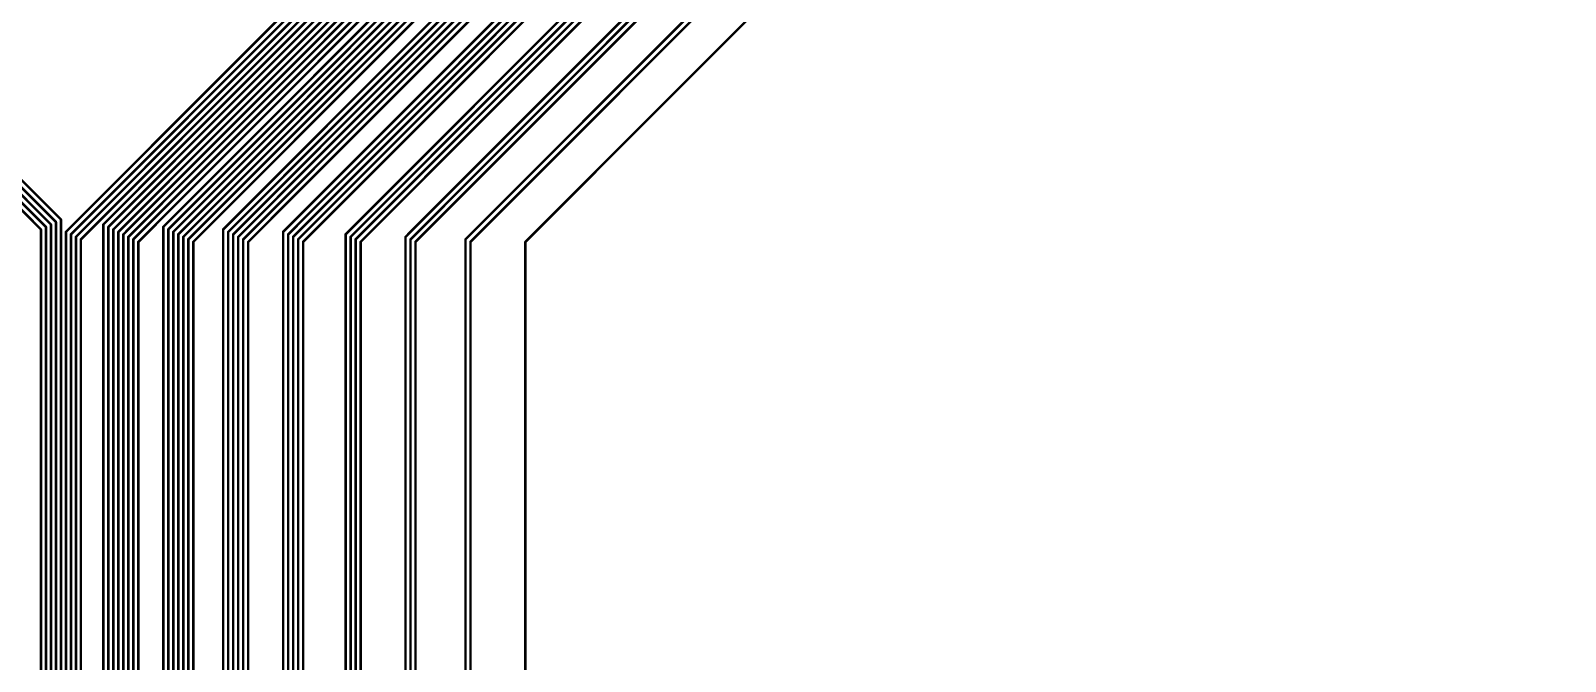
# Model space of a CAD drawing. Header units: inches. Extents: x 0 to 565, y 0 to 565.
# Drawn here: x 282.43 to 313.16, y 302.72 to 315.34 of the extents above; entities that cross this region are included whole.
import ezdxf

# ---------------------------------------------------------------- set-up
doc = ezdxf.new("R2010")
doc.units = ezdxf.units.IN

msp = doc.modelspace()

# ---------------------------------------------------------------- linework, layer by layer
at = {"const_width": 0.05}
for points in [[(292.339, 311.111), (531.389, 550.161)], [(291.239, 311.111), (525.139, 545.011)], [(291.139, 311.161), (518.889, 538.911)], [(290.139, 311.111), (512.639, 533.611)], [(290.039, 311.161), (506.389, 527.511)], [(289.939, 311.211), (500.139, 521.411)], [(289.039, 311.111), (493.889, 515.961)], [(288.939, 311.161), (487.639, 509.861)], [(288.839, 311.211), (481.389, 503.761)], [(288.739, 311.261), (475.139, 497.661)], [(287.889, 311.111), (468.889, 492.111)], [(287.789, 311.161), (462.639, 486.011)], [(287.689, 311.211), (456.389, 479.911)], [(287.589, 311.261), (450.139, 473.811)], [(287.489, 311.311), (443.889, 467.711)], [(286.789, 311.111), (437.639, 461.961)], [(286.689, 311.161), (431.389, 455.861)], [(286.589, 311.211), (425.139, 449.761)], [(286.489, 311.261), (418.889, 443.661)], [(286.389, 311.311), (412.639, 437.561)], [(286.289, 311.361), (406.389, 431.461)], [(285.689, 311.111), (400.139, 425.561)], [(285.589, 311.161), (393.889, 419.461)], [(285.489, 311.211), (387.639, 413.361)], [(285.389, 311.261), (381.389, 407.261)], [(285.289, 311.311), (375.139, 401.161)], [(285.189, 311.361), (368.889, 395.061)], [(285.089, 311.411), (362.639, 388.961)], [(284.589, 311.111), (356.389, 382.911)], [(284.489, 311.161), (350.139, 376.811)], [(284.389, 311.211), (343.889, 370.711)], [(284.289, 311.261), (337.639, 364.611)], [(284.189, 311.311), (331.389, 358.511)], [(284.089, 311.361), (325.139, 352.411)], [(283.989, 311.411), (318.889, 346.311)], [(283.889, 311.461), (312.639, 340.211)], [(256.389, 337.611), (282.639, 311.361)], [(283.439, 311.161), (306.389, 334.111)], [(262.639, 331.511), (282.739, 311.411)], [(283.339, 311.211), (300.139, 328.011)], [(268.889, 325.411), (282.839, 311.461)], [(283.239, 311.261), (293.889, 321.911)], [(275.139, 319.311), (282.939, 311.511)], [(283.139, 311.311), (287.639, 315.811)], [(281.389, 313.211), (283.039, 311.561)], [(282.639, 292.639), (282.639, 311.361)], [(282.739, 291.628), (282.739, 311.411)], [(282.839, 290.617), (282.839, 311.461)], [(282.939, 289.606), (282.939, 311.511)], [(283.039, 288.594), (283.039, 311.561)], [(283.139, 287.583), (283.139, 311.311)], [(283.239, 286.572), (283.239, 311.261)], [(283.889, 292.778), (283.889, 311.461)], [(283.989, 291.767), (283.989, 311.411)], [(284.089, 290.756), (284.089, 311.361)], [(284.189, 289.744), (284.189, 311.311)], [(284.289, 288.733), (284.289, 311.261)], [(285.089, 292.867), (285.089, 311.411)], [(285.189, 291.856), (285.189, 311.361)], [(285.289, 290.844), (285.289, 311.311)], [(285.389, 289.833), (285.389, 311.261)], [(286.289, 292.956), (286.289, 311.361)], [(286.389, 291.944), (286.389, 311.311)], [(286.489, 290.933), (286.489, 311.261)], [(287.489, 293.044), (287.489, 311.311)], [(287.589, 292.033), (287.589, 311.261)], [(288.739, 293.183), (288.739, 311.261)], [(283.339, 285.561), (283.339, 311.211)], [(283.439, 284.55), (283.439, 311.161)], [(284.389, 287.722), (284.389, 311.211)], [(284.489, 286.711), (284.489, 311.161)], [(284.589, 285.7), (284.589, 311.111)], [(285.489, 288.822), (285.489, 311.211)], [(285.589, 287.811), (285.589, 311.161)], [(285.689, 286.8), (285.689, 311.111)], [(286.589, 289.922), (286.589, 311.211)], [(286.689, 288.911), (286.689, 311.161)], [(286.789, 287.9), (286.789, 311.111)], [(287.689, 291.022), (287.689, 311.211)], [(287.789, 290.011), (287.789, 311.161)], [(287.889, 289), (287.889, 311.111)], [(288.839, 292.172), (288.839, 311.211)], [(288.939, 291.161), (288.939, 311.161)], [(289.039, 290.15), (289.039, 311.111)], [(289.939, 293.272), (289.939, 311.211)], [(290.039, 292.261), (290.039, 311.161)], [(290.139, 291.25), (290.139, 311.111)], [(291.139, 293.361), (291.139, 311.161)], [(291.239, 292.35), (291.239, 311.111)], [(292.339, 293.461), (292.339, 311.111)]]:
    msp.add_lwpolyline(points, dxfattribs=at)
at = {"const_width": 0.025}
for points in [[(282.626, 311.361, 1), (282.651, 311.361, 1)], [(282.626, 311.361, 1), (282.651, 311.361, 1)], [(282.726, 311.411, 1), (282.751, 311.411, 1)], [(282.726, 311.411, 1), (282.751, 311.411, 1)], [(282.826, 311.461, 1), (282.851, 311.461, 1)], [(282.826, 311.461, 1), (282.851, 311.461, 1)], [(282.926, 311.511, 1), (282.951, 311.511, 1)], [(282.926, 311.511, 1), (282.951, 311.511, 1)], [(283.026, 311.561, 1), (283.051, 311.561, 1)], [(283.026, 311.561, 1), (283.051, 311.561, 1)], [(283.126, 311.311, 1), (283.151, 311.311, 1)], [(283.126, 311.311, 1), (283.151, 311.311, 1)], [(283.226, 311.261, 1), (283.251, 311.261, 1)], [(283.226, 311.261, 1), (283.251, 311.261, 1)], [(283.876, 311.461, 1), (283.901, 311.461, 1)], [(283.876, 311.461, 1), (283.901, 311.461, 1)], [(283.976, 311.411, 1), (284.001, 311.411, 1)], [(283.976, 311.411, 1), (284.001, 311.411, 1)], [(284.076, 311.361, 1), (284.101, 311.361, 1)], [(284.076, 311.361, 1), (284.101, 311.361, 1)], [(284.176, 311.311, 1), (284.201, 311.311, 1)], [(284.176, 311.311, 1), (284.201, 311.311, 1)], [(284.276, 311.261, 1), (284.301, 311.261, 1)], [(284.276, 311.261, 1), (284.301, 311.261, 1)], [(285.076, 311.411, 1), (285.101, 311.411, 1)], [(285.076, 311.411, 1), (285.101, 311.411, 1)], [(285.176, 311.361, 1), (285.201, 311.361, 1)], [(285.176, 311.361, 1), (285.201, 311.361, 1)], [(285.276, 311.311, 1), (285.301, 311.311, 1)], [(285.276, 311.311, 1), (285.301, 311.311, 1)], [(285.376, 311.261, 1), (285.401, 311.261, 1)], [(285.376, 311.261, 1), (285.401, 311.261, 1)], [(286.276, 311.361, 1), (286.301, 311.361, 1)], [(286.276, 311.361, 1), (286.301, 311.361, 1)], [(286.376, 311.311, 1), (286.401, 311.311, 1)], [(286.376, 311.311, 1), (286.401, 311.311, 1)], [(286.476, 311.261, 1), (286.501, 311.261, 1)], [(286.476, 311.261, 1), (286.501, 311.261, 1)], [(287.476, 311.311, 1), (287.501, 311.311, 1)], [(287.476, 311.311, 1), (287.501, 311.311, 1)], [(287.576, 311.261, 1), (287.601, 311.261, 1)], [(287.576, 311.261, 1), (287.601, 311.261, 1)], [(288.726, 311.261, 1), (288.751, 311.261, 1)], [(288.726, 311.261, 1), (288.751, 311.261, 1)], [(283.326, 311.211, 1), (283.351, 311.211, 1)], [(283.326, 311.211, 1), (283.351, 311.211, 1)], [(283.426, 311.161, 1), (283.451, 311.161, 1)], [(283.426, 311.161, 1), (283.451, 311.161, 1)], [(284.376, 311.211, 1), (284.401, 311.211, 1)], [(284.376, 311.211, 1), (284.401, 311.211, 1)], [(284.476, 311.161, 1), (284.501, 311.161, 1)], [(284.476, 311.161, 1), (284.501, 311.161, 1)], [(284.576, 311.111, 1), (284.601, 311.111, 1)], [(284.576, 311.111, 1), (284.601, 311.111, 1)], [(285.476, 311.211, 1), (285.501, 311.211, 1)], [(285.476, 311.211, 1), (285.501, 311.211, 1)], [(285.576, 311.161, 1), (285.601, 311.161, 1)], [(285.576, 311.161, 1), (285.601, 311.161, 1)], [(285.676, 311.111, 1), (285.701, 311.111, 1)], [(285.676, 311.111, 1), (285.701, 311.111, 1)], [(286.576, 311.211, 1), (286.601, 311.211, 1)], [(286.576, 311.211, 1), (286.601, 311.211, 1)], [(286.676, 311.161, 1), (286.701, 311.161, 1)], [(286.676, 311.161, 1), (286.701, 311.161, 1)], [(286.776, 311.111, 1), (286.801, 311.111, 1)], [(286.776, 311.111, 1), (286.801, 311.111, 1)], [(287.676, 311.211, 1), (287.701, 311.211, 1)], [(287.676, 311.211, 1), (287.701, 311.211, 1)], [(287.776, 311.161, 1), (287.801, 311.161, 1)], [(287.776, 311.161, 1), (287.801, 311.161, 1)], [(287.876, 311.111, 1), (287.901, 311.111, 1)], [(287.876, 311.111, 1), (287.901, 311.111, 1)], [(288.826, 311.211, 1), (288.851, 311.211, 1)], [(288.826, 311.211, 1), (288.851, 311.211, 1)], [(288.926, 311.161, 1), (288.951, 311.161, 1)], [(288.926, 311.161, 1), (288.951, 311.161, 1)], [(289.026, 311.111, 1), (289.051, 311.111, 1)], [(289.026, 311.111, 1), (289.051, 311.111, 1)], [(289.926, 311.211, 1), (289.951, 311.211, 1)], [(289.926, 311.211, 1), (289.951, 311.211, 1)], [(290.026, 311.161, 1), (290.051, 311.161, 1)], [(290.026, 311.161, 1), (290.051, 311.161, 1)], [(290.126, 311.111, 1), (290.151, 311.111, 1)], [(290.126, 311.111, 1), (290.151, 311.111, 1)], [(291.126, 311.161, 1), (291.151, 311.161, 1)], [(291.126, 311.161, 1), (291.151, 311.161, 1)], [(291.226, 311.111, 1), (291.251, 311.111, 1)], [(291.226, 311.111, 1), (291.251, 311.111, 1)], [(292.326, 311.111, 1), (292.351, 311.111, 1)], [(292.326, 311.111, 1), (292.351, 311.111, 1)]]:
    msp.add_lwpolyline(points, format="xyb", close=True, dxfattribs=at)

doc.saveas('drawing.dxf')
